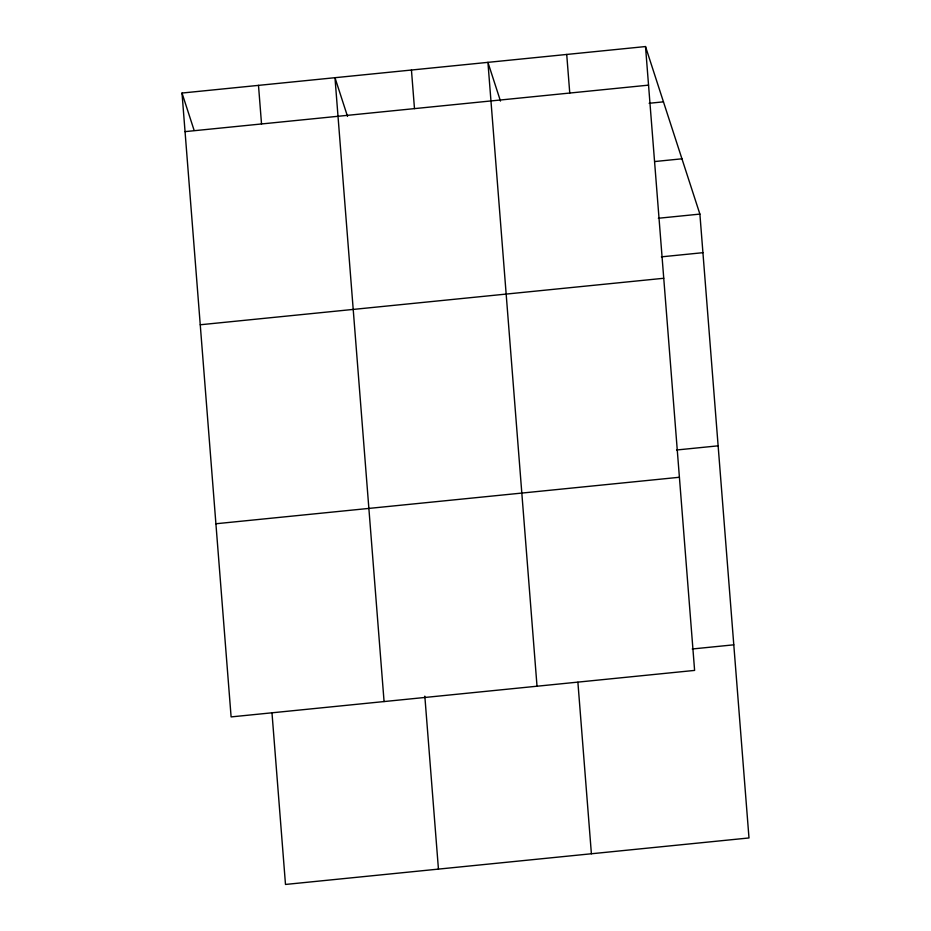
<?xml version="1.0" encoding="UTF-8"?>
<svg xmlns="http://www.w3.org/2000/svg" width="931" height="931" viewBox="0 0 931 931"><rect width="100%" height="100%" fill="white"/><g stroke="black" fill="none" stroke-linecap="round" stroke-linejoin="round"><path stroke-width="1.4" d="M645.509 46.55L694.607 670.413L231.109 716.905L182.011 93.042L645.509 46.55L699.891 214.095L748.99 837.958L285.491 884.45L271.992 712.937M185.048 131.632L648.546 85.14M649.128 103.283L663.454 101.84M654.726 161.54L681.946 158.805M658.345 218.261L699.891 214.095M661.382 256.851L702.928 252.685M200.246 324.768L663.745 278.276M676.581 449.999L718.127 445.833M215.911 523.757L679.409 477.266M692.233 648.988L733.791 644.822M500.482 101.06L487.925 62.354L537.024 686.217M347.531 116.398L334.974 77.704L384.072 701.555M182.011 93.042L194.125 130.363M566.723 54.452L569.76 93.042M577.895 682.248L591.394 853.762M411.444 70.023L414.481 108.613M424.827 696.144L438.443 869.112M258.492 85.373L261.53 123.963"/></g></svg>
